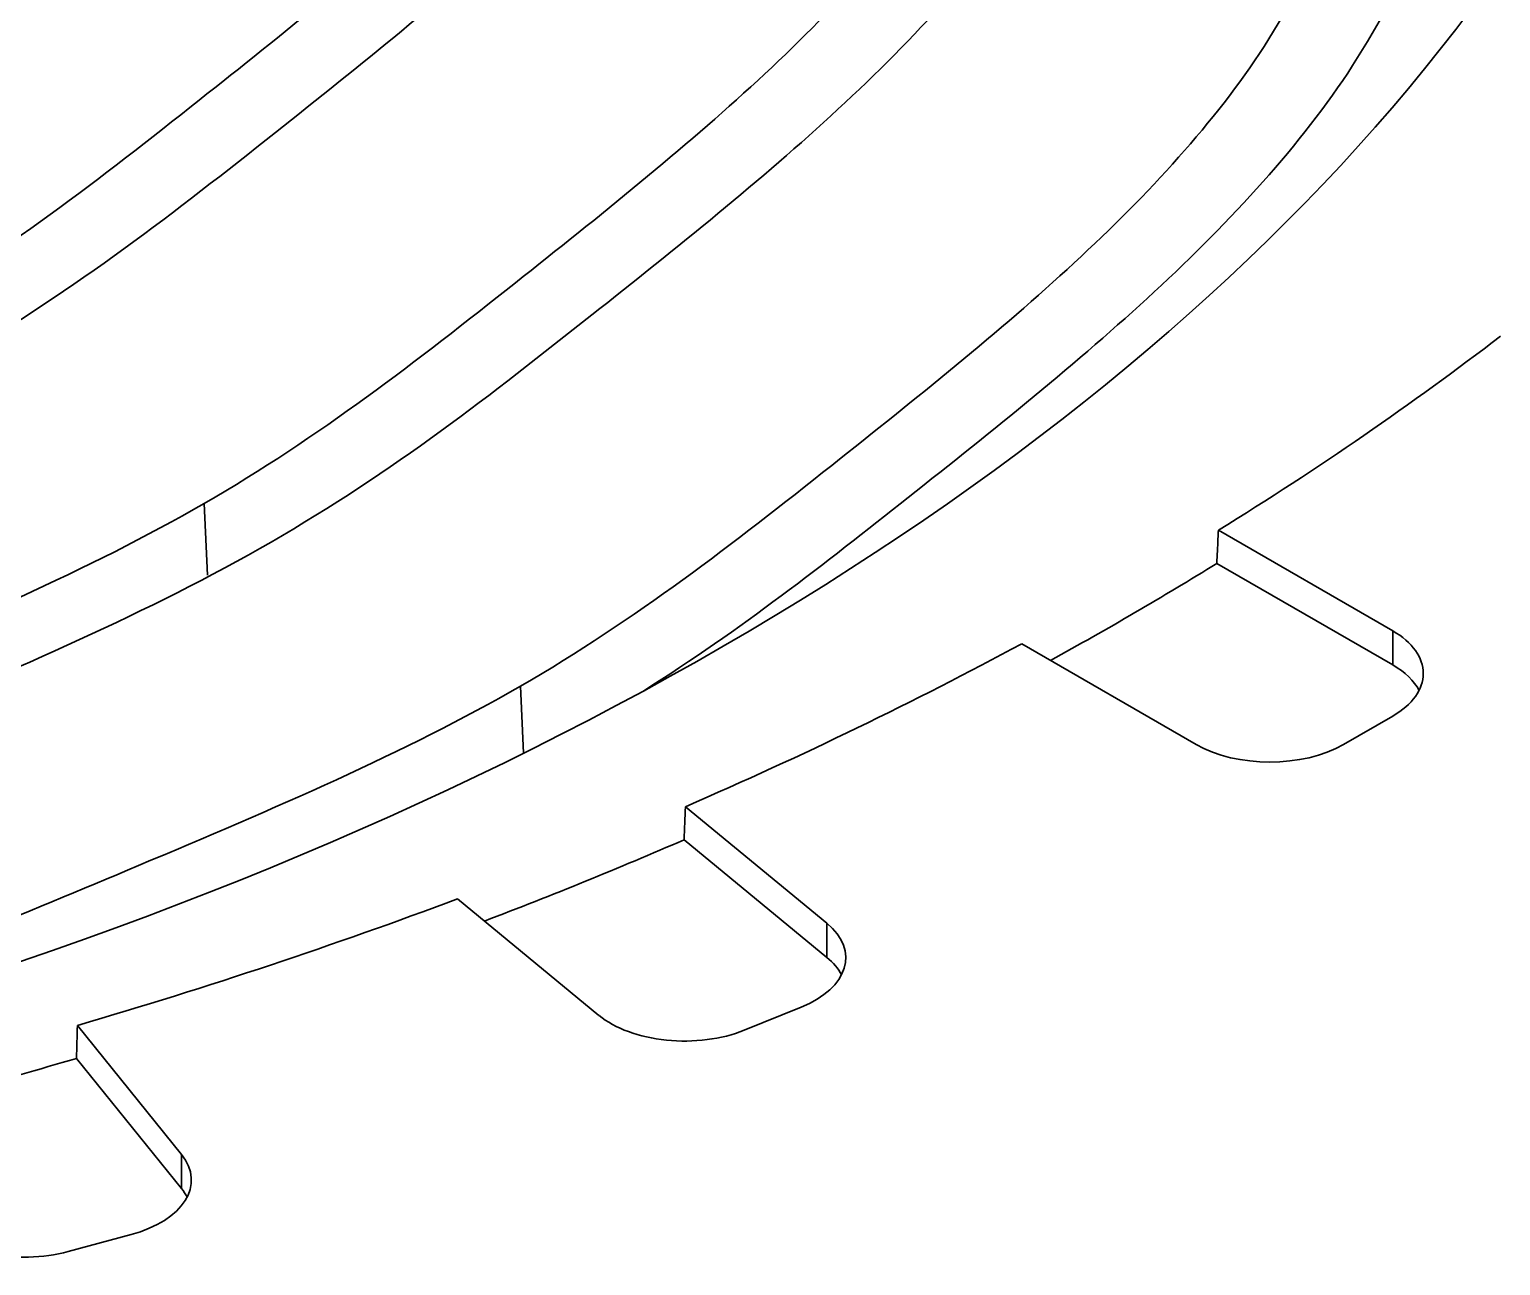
# Model space of a CAD drawing. Header units: millimetres. Extents: x 158 to 1533, y 732 to 1642.
# Drawn here: x 1394.29 to 1436.6, y 950.85 to 986.41 of the extents above; entities that cross this region are included whole.
import ezdxf

# ---------------------------------------------------------------- set-up
doc = ezdxf.new("R2010")
doc.units = ezdxf.units.MM
doc.layers.add('1', color=7, linetype='Continuous', true_color=0xffffff)

msp = doc.modelspace()

# ---------------------------------------------------------------- linework, layer by layer
at = {"layer": '1', "color": 7, "linetype": 'Continuous', "lineweight": 35}
for p, q in [((1399.416, 970.708), (1399.324, 972.774)), ((1433.502, 969.108), (1428.488, 972.003)), ((1428.443, 971.049), (1433.502, 968.128)), ((1433.502, 968.128), (1433.502, 969.108)), ((1422.831, 968.737), (1427.846, 965.842)), ((1408.506, 965.592), (1408.421, 967.522)), ((1432.088, 965.842), (1433.502, 966.659)), ((1417.227, 960.698), (1413.16, 964.052)), ((1413.124, 963.102), (1417.227, 959.718)), ((1406.606, 961.403), (1410.674, 958.049)), ((1417.227, 959.718), (1417.227, 960.698)), ((1414.852, 957.623), (1416.491, 958.286)), ((1398.67, 954.047), (1395.673, 957.758)), ((1395.646, 956.811), (1398.67, 953.068)), ((1398.67, 953.068), (1398.67, 954.047)), ((1395.406, 951.258), (1397.219, 951.746))]:
    msp.add_line(p, q, dxfattribs=at)
for centre, major_axis, start_param, end_param in [((1342.116, 1010.234), (101.914, 0), 4.838079, 6.201171), ((1342.116, 1018.604), (-118.216, 0), 2.390037, 2.496885), ((1342.116, 1017.624), (118.153, 0), 5.474088, 5.531648), ((1431.381, 967.883), (-3, 0), 2.356194, 3.926991), ((1342.116, 1018.604), (-118.216, 0), 2.215504, 2.322352), ((1431.381, 966.904), (-3, 0), 3.428337, 3.926991), ((1429.967, 967.067), (-3, 0), 0.785398, 2.356194), ((1342.116, 1017.624), (118.153, 0), 5.297636, 5.357115), ((1342.116, 1018.604), (-118.216, 0), 2.040972, 2.147819), ((1414.77, 959.705), (-3, 0), 2.181662, 3.752458), ((1414.77, 958.725), (-3, 0), 3.428334, 3.752458), ((1413.132, 959.042), (-3, 0), 0.610865, 2.181662), ((1342.116, 1017.624), (118.153, 0), 5.120934, 5.182582), ((1395.951, 953.315), (-3, 0), 2.007129, 3.577925), ((1395.951, 952.336), (-3, 0), 3.428331, 3.577925), ((1394.138, 952.827), (-3, 0), 0.436332, 2.007129)]:
    msp.add_ellipse(centre, major_axis=major_axis, ratio=0.57735, start_param=start_param, end_param=end_param, dxfattribs=at)
for points, knots in [([(1381.132, 983.277), (1384.454, 985.195), (1389.678, 989.285), (1397.305, 995.384), (1402.105, 1000.577), (1404.501, 1005.248), (1406.596, 1009.353), (1408.825, 1011.956), (1410.298, 1013.419)], [0, 0, 0, 0, 0.234763, 0.435969, 0.637175, 0.74438, 0.851584, 1, 1, 1, 1]), ([(1412.287, 1012.271), (1411.034, 1010.993), (1409.073, 1008.648), (1407.132, 1004.853), (1404.642, 999.988), (1399.565, 994.497), (1391.884, 988.374), (1386.568, 984.196), (1383.055, 982.167)], [0, 0, 0, 0, 0.137099, 0.245729, 0.354358, 0.558237, 0.762117, 1, 1, 1, 1]), ([(1390.228, 978.025), (1393.55, 979.944), (1398.774, 984.033), (1406.401, 990.132), (1411.201, 995.325), (1413.597, 999.997), (1415.692, 1004.101), (1417.921, 1006.704), (1419.395, 1008.167)], [0, 0, 0, 0, 0.234763, 0.435969, 0.637175, 0.74438, 0.851584, 1, 1, 1, 1]), ([(1421.384, 1007.019), (1420.13, 1005.741), (1418.17, 1003.396), (1416.229, 999.602), (1413.739, 994.736), (1408.661, 989.246), (1400.98, 983.122), (1395.665, 978.944), (1392.151, 976.915)], [0, 0, 0, 0, 0.137099, 0.245729, 0.354358, 0.558237, 0.762117, 1, 1, 1, 1]), ([(1399.324, 972.774), (1402.647, 974.692), (1407.87, 978.781), (1415.497, 984.88), (1420.297, 990.073), (1422.693, 994.745), (1424.873, 999.015), (1427.276, 1001.75), (1428.933, 1003.348)], [0, 0, 0, 0, 0.231371, 0.42967, 0.627968, 0.733624, 0.83928, 1, 1, 1, 1]), ([(1431.767, 1003.02), (1429.967, 1001.34), (1427.513, 998.627), (1425.325, 994.35), (1422.835, 989.484), (1417.757, 983.994), (1410.076, 977.871), (1404.761, 973.692), (1401.247, 971.664)], [0, 0, 0, 0, 0.174329, 0.278271, 0.382214, 0.577297, 0.772381, 1, 1, 1, 1]), ([(1408.421, 967.522), (1411.743, 969.44), (1416.967, 973.53), (1424.594, 979.629), (1429.394, 984.821), (1431.789, 989.493), (1434.12, 994.059), (1436.858, 997.039), (1438.871, 998.888), (1438.886, 998.901)], [0, 0, 0, 0, 0.225254, 0.418311, 0.611367, 0.714229, 0.817092, 0.998649, 1, 1, 1, 1]), ([(1440.979, 997.876), (1440.973, 997.871), (1439.123, 996.155), (1436.627, 993.41), (1434.421, 989.098), (1431.931, 984.232), (1426.854, 978.742), (1419.619, 972.975), (1414.759, 969.15), (1411.96, 967.388)], [0, 0, 0, 0, 0.000616, 0.183973, 0.291371, 0.398769, 0.600337, 0.801906, 1, 1, 1, 1]), ([(1399.324, 972.774), (1396.002, 970.856), (1388.919, 967.84), (1378.355, 963.436), (1369.361, 960.665), (1361.269, 959.282), (1354.285, 958.093), (1349.876, 956.849), (1347.444, 956.043)], [0, 0, 0, 0, 0.236266, 0.43876, 0.641254, 0.749145, 0.857036, 1, 1, 1, 1]), ([(1428.488, 972.003), (1428.484, 971.921), (1428.48, 971.839), (1428.465, 971.521), (1428.454, 971.285), (1428.443, 971.049)], [0, 0, 0, 0, 0.257992, 0.257992, 1, 1, 1, 1]), ([(1349.442, 954.895), (1351.549, 955.573), (1355.51, 956.664), (1361.953, 957.762), (1370.381, 959.2), (1379.89, 962.131), (1390.496, 966.566), (1397.733, 969.635), (1401.247, 971.664)], [0, 0, 0, 0, 0.131087, 0.240473, 0.349859, 0.555159, 0.76046, 1, 1, 1, 1]), ([(1408.421, 967.522), (1405.098, 965.604), (1398.015, 962.588), (1387.451, 958.185), (1378.457, 955.413), (1370.366, 954.03), (1366.097, 953.304), (1364.022, 952.853), (1363.957, 952.839)], [0, 0, 0, 0, 0.274559, 0.509873, 0.745186, 0.870564, 0.995941, 1, 1, 1, 1])]:
    msp.add_open_spline(points, degree=3, knots=knots, dxfattribs=at)
for points in [[(1413.16, 964.052), (1413.148, 963.735), (1413.136, 963.419), (1413.124, 963.102)], [(1395.673, 957.758), (1395.664, 957.443), (1395.655, 957.127), (1395.646, 956.811)]]:
    msp.add_open_spline(points, degree=3, dxfattribs=at)

doc.saveas('drawing.dxf')
